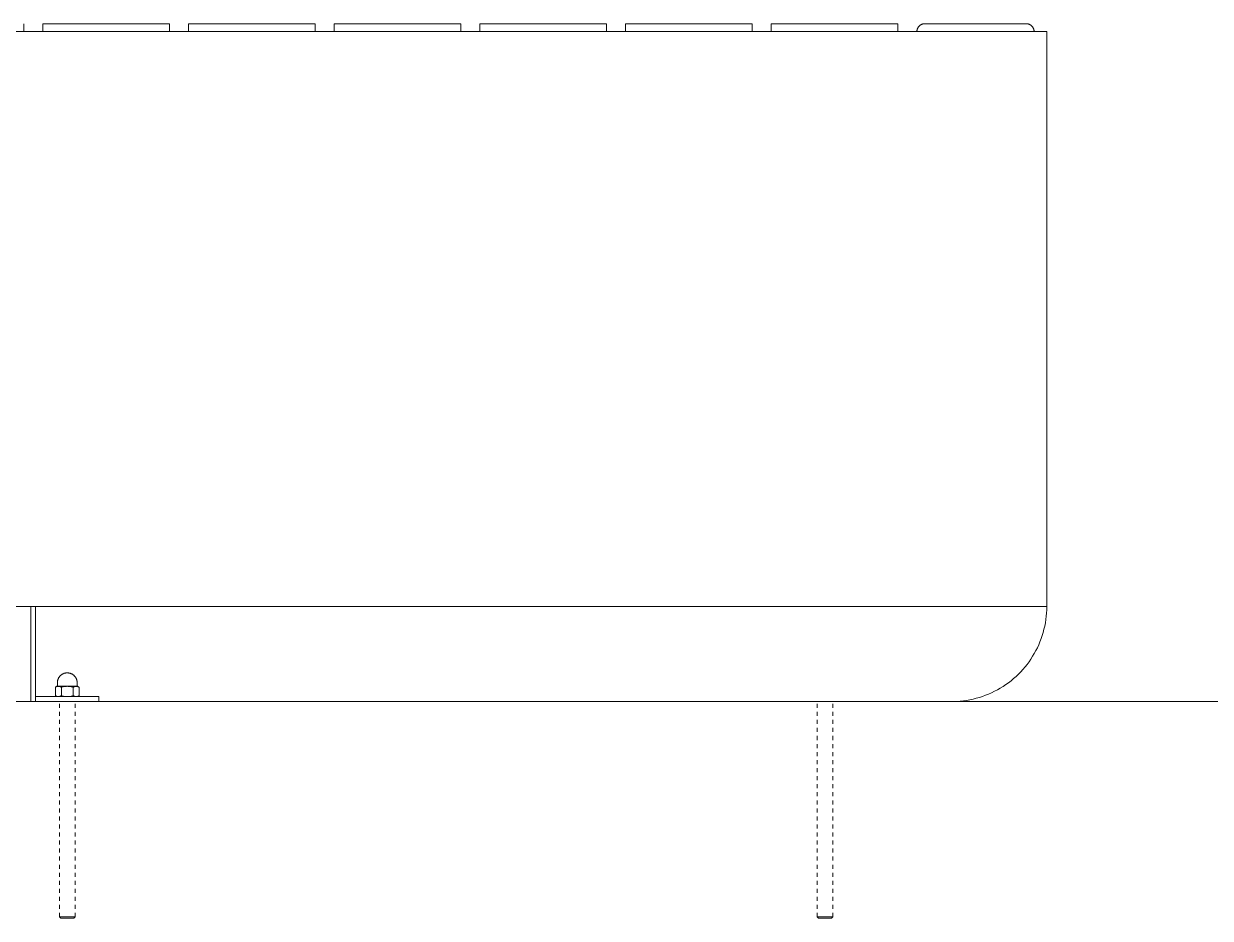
# Model space of a CAD drawing. Header units: inches. Extents: x 6 to 196, y 6 to 118.
# Drawn here: x 101.22 to 130.72, y 88.48 to 110.73 of the extents above; entities that cross this region are included whole.
import ezdxf

# ---------------------------------------------------------------- set-up
doc = ezdxf.new("R2010")
doc.units = ezdxf.units.IN
doc.linetypes.add('HIDDEN', pattern=[1.905, 1.27, -0.635])
doc.layers.add('ZANO_R', color=7, linetype='Continuous', lineweight=0)
doc.layers.add('ZANO_R_przerywana', color=250, linetype='HIDDEN', lineweight=0)

msp = doc.modelspace()

# ---------------------------------------------------------------- linework, layer by layer
at = {"layer": 'ZANO_R'}
for p, q in [((101.22244, 110.52975), (101.22244, 110.72646)), ((101.69488, 110.72646), (101.69488, 110.53257)), ((101.69488, 110.72646), (104.84451, 110.72646)), ((101.69488, 110.72646), (101.69488, 110.52975)), ((104.84451, 110.52975), (104.84451, 110.72646)), ((105.31695, 110.72646), (108.46658, 110.72646)), ((105.31695, 110.72646), (105.31695, 110.52975)), ((108.46658, 110.52975), (108.46658, 110.72646)), ((108.93902, 110.72646), (112.08865, 110.72646)), ((108.93902, 110.72646), (108.93902, 110.52975)), ((112.08865, 110.52975), (112.08865, 110.72646)), ((112.56109, 110.72646), (112.56109, 110.52975)), ((112.56109, 110.72646), (115.71072, 110.72646)), ((115.71072, 110.52975), (115.71072, 110.72646)), ((116.18316, 110.72646), (116.18316, 110.52975)), ((116.18316, 110.72646), (119.33278, 110.72646)), ((119.33278, 110.52975), (119.33278, 110.72646)), ((119.80523, 110.72646), (122.95485, 110.72646)), ((119.80523, 110.72646), (119.80523, 110.52975)), ((122.95485, 110.52975), (122.95485, 110.72646)), ((123.45039, 110.62211), (123.44726, 110.61599)), ((123.45372, 110.62811), (123.45039, 110.62211)), ((123.45726, 110.634), (123.45372, 110.62811)), ((123.461, 110.63975), (123.45726, 110.634)), ((123.46494, 110.64538), (123.461, 110.63975)), ((123.46908, 110.65086), (123.46494, 110.64538)), ((123.4734, 110.6562), (123.46908, 110.65086)), ((123.47791, 110.66138), (123.4734, 110.6562)), ((123.4826, 110.6664), (123.47791, 110.66138)), ((123.48745, 110.67125), (123.4826, 110.6664)), ((123.49248, 110.67594), (123.48745, 110.67125)), ((123.49766, 110.68044), (123.49248, 110.67594)), ((123.503, 110.68476), (123.49766, 110.68044)), ((123.50849, 110.68889), (123.503, 110.68476)), ((123.51412, 110.69283), (123.50849, 110.68889)), ((123.51988, 110.69657), (123.51412, 110.69283)), ((123.52576, 110.70011), (123.51988, 110.69657)), ((123.53177, 110.70343), (123.52576, 110.70011)), ((123.53789, 110.70655), (123.53177, 110.70343)), ((123.54412, 110.70945), (123.53789, 110.70655)), ((123.55044, 110.71213), (123.54412, 110.70945)), ((123.55685, 110.71459), (123.55044, 110.71213)), ((123.56335, 110.71683), (123.55685, 110.71459)), ((123.56991, 110.71884), (123.56335, 110.71683)), ((123.57655, 110.72061), (123.56991, 110.71884)), ((123.58324, 110.72216), (123.57655, 110.72061)), ((123.58998, 110.72347), (123.58324, 110.72216)), ((123.59676, 110.72454), (123.58998, 110.72347)), ((123.60358, 110.72538), (123.59676, 110.72454)), ((123.61042, 110.72598), (123.60358, 110.72538)), ((123.61728, 110.72634), (123.61042, 110.72598)), ((123.62415, 110.72646), (123.61728, 110.72634)), ((123.64458, 110.72646), (123.62415, 110.72646)), ((123.64458, 110.72646), (123.66237, 110.72646)), ((123.66493, 110.72646), (123.66237, 110.72646)), ((123.66493, 110.72646), (123.68138, 110.72646)), ((123.68519, 110.72646), (123.68138, 110.72646)), ((123.68519, 110.72646), (123.70033, 110.72646)), ((123.70537, 110.72646), (123.70033, 110.72646)), ((123.70537, 110.72646), (123.71921, 110.72646)), ((123.72546, 110.72646), (123.71921, 110.72646)), ((123.72546, 110.72646), (123.73803, 110.72646)), ((123.74546, 110.72646), (123.73803, 110.72646)), ((123.74546, 110.72646), (123.75678, 110.72646)), ((123.76539, 110.72646), (123.75678, 110.72646)), ((123.76539, 110.72646), (123.77546, 110.72646)), ((123.78522, 110.72646), (123.77546, 110.72646)), ((123.78522, 110.72646), (123.79408, 110.72646)), ((123.80497, 110.72646), (123.79408, 110.72646)), ((123.80497, 110.72646), (123.81263, 110.72646)), ((123.82464, 110.72646), (123.81263, 110.72646)), ((123.82464, 110.72646), (123.83112, 110.72646)), ((123.84422, 110.72646), (123.83112, 110.72646)), ((123.84422, 110.72646), (123.84953, 110.72646)), ((123.86371, 110.72646), (123.84953, 110.72646)), ((123.86371, 110.72646), (123.86789, 110.72646)), ((123.88312, 110.72646), (123.86789, 110.72646)), ((123.88312, 110.72646), (123.88617, 110.72646)), ((123.90244, 110.72646), (123.88617, 110.72646)), ((123.90244, 110.72646), (123.90439, 110.72646)), ((123.92168, 110.72646), (123.90439, 110.72646)), ((123.92168, 110.72646), (123.92254, 110.72646)), ((123.94083, 110.72646), (123.92254, 110.72646)), ((123.94083, 110.72646), (123.95864, 110.72646)), ((123.9599, 110.72646), (123.95864, 110.72646)), ((123.9599, 110.72646), (123.97659, 110.72646)), ((123.97888, 110.72646), (123.97659, 110.72646)), ((123.97888, 110.72646), (123.99447, 110.72646)), ((123.99777, 110.72646), (123.99447, 110.72646)), ((123.99777, 110.72646), (124.01228, 110.72646)), ((124.01658, 110.72646), (124.01228, 110.72646)), ((124.01658, 110.72646), (124.03003, 110.72646)), ((124.03531, 110.72646), (124.03003, 110.72646)), ((124.03531, 110.72646), (124.04771, 110.72646)), ((124.05395, 110.72646), (124.04771, 110.72646)), ((124.05395, 110.72646), (124.06532, 110.72646)), ((124.0725, 110.72646), (124.06532, 110.72646)), ((124.0725, 110.72646), (124.08286, 110.72646)), ((124.09097, 110.72646), (124.08286, 110.72646)), ((124.09097, 110.72646), (124.10033, 110.72646)), ((124.10935, 110.72646), (124.10033, 110.72646)), ((124.10935, 110.72646), (124.11774, 110.72646)), ((124.12765, 110.72646), (124.11774, 110.72646)), ((124.12765, 110.72646), (124.13507, 110.72646)), ((124.14586, 110.72646), (124.13507, 110.72646)), ((124.14586, 110.72646), (124.15234, 110.72646)), ((124.16398, 110.72646), (124.15234, 110.72646)), ((124.16398, 110.72646), (124.16954, 110.72646)), ((124.18202, 110.72646), (124.16954, 110.72646)), ((124.18202, 110.72646), (124.18667, 110.72646)), ((124.19998, 110.72646), (124.18667, 110.72646)), ((124.19998, 110.72646), (124.20373, 110.72646)), ((124.21784, 110.72646), (124.20373, 110.72646)), ((124.21784, 110.72646), (124.22072, 110.72646)), ((124.23563, 110.72646), (124.22072, 110.72646)), ((124.23563, 110.72646), (124.23765, 110.72646)), ((124.25332, 110.72646), (124.23765, 110.72646)), ((124.25332, 110.72646), (124.2545, 110.72646)), ((124.27093, 110.72646), (124.2545, 110.72646)), ((124.27093, 110.72646), (124.27129, 110.72646)), ((124.28846, 110.72646), (124.27129, 110.72646)), ((124.28846, 110.72646), (124.30465, 110.72646)), ((124.3059, 110.72646), (124.30465, 110.72646)), ((124.3059, 110.72646), (124.32122, 110.72646)), ((124.32325, 110.72646), (124.32122, 110.72646)), ((124.32325, 110.72646), (124.33773, 110.72646)), ((124.34052, 110.72646), (124.33773, 110.72646)), ((124.34052, 110.72646), (124.35416, 110.72646)), ((124.3577, 110.72646), (124.35416, 110.72646)), ((124.3577, 110.72646), (124.37053, 110.72646)), ((124.3748, 110.72646), (124.37053, 110.72646)), ((124.3748, 110.72646), (124.38682, 110.72646)), ((124.39181, 110.72646), (124.38682, 110.72646)), ((124.39181, 110.72646), (124.40305, 110.72646)), ((124.40874, 110.72646), (124.40305, 110.72646)), ((124.40874, 110.72646), (124.4192, 110.72646)), ((124.42558, 110.72646), (124.4192, 110.72646)), ((124.42558, 110.72646), (124.43529, 110.72646)), ((124.44233, 110.72646), (124.43529, 110.72646)), ((124.44233, 110.72646), (124.4513, 110.72646)), ((124.459, 110.72646), (124.4513, 110.72646)), ((124.459, 110.72646), (124.46725, 110.72646)), ((124.47559, 110.72646), (124.46725, 110.72646)), ((124.47559, 110.72646), (124.48312, 110.72646)), ((124.49208, 110.72646), (124.48312, 110.72646)), ((124.49208, 110.72646), (124.49892, 110.72646)), ((124.50849, 110.72646), (124.49892, 110.72646)), ((124.50849, 110.72646), (124.51465, 110.72646)), ((124.52482, 110.72646), (124.51465, 110.72646)), ((124.52482, 110.72646), (124.53031, 110.72646)), ((124.54106, 110.72646), (124.53031, 110.72646)), ((124.54106, 110.72646), (124.5459, 110.72646)), ((124.55722, 110.72646), (124.5459, 110.72646)), ((124.55722, 110.72646), (124.56142, 110.72646)), ((124.57329, 110.72646), (124.56142, 110.72646)), ((124.57329, 110.72646), (124.57686, 110.72646)), ((124.58927, 110.72646), (124.57686, 110.72646)), ((124.58927, 110.72646), (124.59224, 110.72646)), ((124.60517, 110.72646), (124.59224, 110.72646)), ((124.60517, 110.72646), (124.60754, 110.72646)), ((124.62098, 110.72646), (124.60754, 110.72646)), ((124.62098, 110.72646), (124.62277, 110.72646)), ((124.63671, 110.72646), (124.62277, 110.72646)), ((124.63671, 110.72646), (124.63793, 110.72646)), ((124.65235, 110.72646), (124.63793, 110.72646)), ((124.65235, 110.72646), (124.65301, 110.72646)), ((124.68338, 110.72646), (124.65301, 110.72646)), ((124.68338, 110.72646), (124.69784, 110.72646)), ((124.69877, 110.72646), (124.69784, 110.72646)), ((124.69877, 110.72646), (124.71264, 110.72646)), ((124.71407, 110.72646), (124.71264, 110.72646)), ((124.71407, 110.72646), (124.72737, 110.72646)), ((124.72929, 110.72646), (124.72737, 110.72646)), ((124.72929, 110.72646), (124.74202, 110.72646)), ((124.74442, 110.72646), (124.74202, 110.72646)), ((124.74442, 110.72646), (124.7566, 110.72646)), ((124.75946, 110.72646), (124.7566, 110.72646)), ((124.75946, 110.72646), (124.77111, 110.72646)), ((124.77442, 110.72646), (124.77111, 110.72646)), ((124.77442, 110.72646), (124.78555, 110.72646)), ((124.7893, 110.72646), (124.78555, 110.72646)), ((124.7893, 110.72646), (124.79991, 110.72646)), ((124.80409, 110.72646), (124.79991, 110.72646)), ((124.80409, 110.72646), (124.8142, 110.72646)), ((124.81879, 110.72646), (124.8142, 110.72646)), ((124.81879, 110.72646), (124.82842, 110.72646)), ((124.83341, 110.72646), (124.82842, 110.72646)), ((124.83341, 110.72646), (124.84256, 110.72646)), ((124.84794, 110.72646), (124.84256, 110.72646)), ((124.84794, 110.72646), (124.85663, 110.72646)), ((124.86239, 110.72646), (124.85663, 110.72646)), ((124.86239, 110.72646), (124.87063, 110.72646)), ((124.87676, 110.72646), (124.87063, 110.72646)), ((124.87676, 110.72646), (124.88456, 110.72646)), ((124.89104, 110.72646), (124.88456, 110.72646)), ((124.89104, 110.72646), (124.89841, 110.72646)), ((124.90523, 110.72646), (124.89841, 110.72646)), ((124.90523, 110.72646), (124.91218, 110.72646)), ((124.91934, 110.72646), (124.91218, 110.72646)), ((124.91934, 110.72646), (124.92589, 110.72646)), ((124.93336, 110.72646), (124.92589, 110.72646)), ((124.93336, 110.72646), (124.93952, 110.72646)), ((124.9473, 110.72646), (124.93952, 110.72646)), ((124.9473, 110.72646), (124.95308, 110.72646)), ((124.96116, 110.72646), (124.95308, 110.72646)), ((124.96116, 110.72646), (124.96656, 110.72646)), ((124.97493, 110.72646), (124.96656, 110.72646)), ((124.97493, 110.72646), (124.97997, 110.72646)), ((124.98861, 110.72646), (124.97997, 110.72646)), ((124.98861, 110.72646), (124.9933, 110.72646)), ((125.00221, 110.72646), (124.9933, 110.72646)), ((125.00221, 110.72646), (125.00656, 110.72646)), ((125.01573, 110.72646), (125.00656, 110.72646)), ((125.01573, 110.72646), (125.01975, 110.72646)), ((125.02916, 110.72646), (125.01975, 110.72646)), ((125.02916, 110.72646), (125.03286, 110.72646)), ((125.0425, 110.72646), (125.03286, 110.72646)), ((125.0425, 110.72646), (125.0459, 110.72646)), ((125.05577, 110.72646), (125.0459, 110.72646)), ((125.05577, 110.72646), (125.05886, 110.72646)), ((125.06894, 110.72646), (125.05886, 110.72646)), ((125.06894, 110.72646), (125.07175, 110.72646)), ((125.08204, 110.72646), (125.07175, 110.72646)), ((125.08204, 110.72646), (125.08457, 110.72646)), ((125.09504, 110.72646), (125.08457, 110.72646)), ((125.09504, 110.72646), (125.09731, 110.72646)), ((125.10797, 110.72646), (125.09731, 110.72646)), ((125.10797, 110.72646), (125.10997, 110.72646)), ((125.12081, 110.72646), (125.10997, 110.72646)), ((125.12081, 110.72646), (125.12256, 110.72646)), ((125.13356, 110.72646), (125.12256, 110.72646)), ((125.13356, 110.72646), (125.13508, 110.72646)), ((125.14623, 110.72646), (125.13508, 110.72646)), ((125.14623, 110.72646), (125.14752, 110.72646)), ((125.15882, 110.72646), (125.14752, 110.72646)), ((125.15882, 110.72646), (125.15988, 110.72646)), ((125.17132, 110.72646), (125.15988, 110.72646)), ((125.17132, 110.72646), (125.17217, 110.72646)), ((125.18374, 110.72646), (125.17217, 110.72646)), ((125.18374, 110.72646), (125.18439, 110.72646)), ((125.19608, 110.72646), (125.18439, 110.72646)), ((125.19608, 110.72646), (125.19653, 110.72646)), ((125.20833, 110.72646), (125.19653, 110.72646)), ((125.20833, 110.72646), (125.20859, 110.72646)), ((125.23258, 110.72646), (125.20859, 110.72646)), ((125.23258, 110.72646), (125.24434, 110.72646)), ((125.24458, 110.72646), (125.24434, 110.72646)), ((125.24458, 110.72646), (125.2561, 110.72646)), ((125.2565, 110.72646), (125.2561, 110.72646)), ((125.2565, 110.72646), (125.26779, 110.72646)), ((125.26833, 110.72646), (125.26779, 110.72646)), ((125.26833, 110.72646), (125.2794, 110.72646)), ((125.28008, 110.72646), (125.2794, 110.72646)), ((125.28008, 110.72646), (125.29094, 110.72646)), ((125.29174, 110.72646), (125.29094, 110.72646)), ((125.29174, 110.72646), (125.3024, 110.72646)), ((125.30332, 110.72646), (125.3024, 110.72646)), ((125.30332, 110.72646), (125.31378, 110.72646)), ((125.31482, 110.72646), (125.31378, 110.72646)), ((125.31482, 110.72646), (125.32509, 110.72646)), ((125.32624, 110.72646), (125.32509, 110.72646)), ((125.32624, 110.72646), (125.33632, 110.72646)), ((125.33757, 110.72646), (125.33632, 110.72646)), ((125.33757, 110.72646), (125.34748, 110.72646)), ((125.34882, 110.72646), (125.34748, 110.72646)), ((125.34882, 110.72646), (125.35856, 110.72646)), ((125.35998, 110.72646), (125.35856, 110.72646)), ((125.35998, 110.72646), (125.36957, 110.72646)), ((125.37106, 110.72646), (125.36957, 110.72646)), ((125.37106, 110.72646), (125.3805, 110.72646)), ((125.38206, 110.72646), (125.3805, 110.72646)), ((125.38206, 110.72646), (125.39135, 110.72646)), ((125.39298, 110.72646), (125.39135, 110.72646)), ((125.39298, 110.72646), (125.40212, 110.72646)), ((125.40381, 110.72646), (125.40212, 110.72646)), ((125.40381, 110.72646), (125.41282, 110.72646)), ((125.41456, 110.72646), (125.41282, 110.72646)), ((125.41456, 110.72646), (125.42345, 110.72646)), ((125.42523, 110.72646), (125.42345, 110.72646)), ((125.42523, 110.72646), (125.43399, 110.72646)), ((125.43581, 110.72646), (125.43399, 110.72646)), ((125.43581, 110.72646), (125.44446, 110.72646)), ((125.44631, 110.72646), (125.44446, 110.72646)), ((125.44631, 110.72646), (125.45486, 110.72646)), ((125.45673, 110.72646), (125.45486, 110.72646)), ((125.45673, 110.72646), (125.46517, 110.72646)), ((125.46707, 110.72646), (125.46517, 110.72646)), ((125.46707, 110.72646), (125.47541, 110.72646)), ((125.47732, 110.72646), (125.47541, 110.72646)), ((125.47732, 110.72646), (125.48558, 110.72646)), ((125.4875, 110.72646), (125.48558, 110.72646)), ((125.4875, 110.72646), (125.49566, 110.72646)), ((125.49759, 110.72646), (125.49566, 110.72646)), ((125.49759, 110.72646), (125.50567, 110.72646)), ((125.50759, 110.72646), (125.50567, 110.72646)), ((125.50759, 110.72646), (125.51561, 110.72646)), ((125.51752, 110.72646), (125.51561, 110.72646)), ((125.51752, 110.72646), (125.52546, 110.72646)), ((125.52736, 110.72646), (125.52546, 110.72646)), ((125.52736, 110.72646), (125.53524, 110.72646)), ((125.53712, 110.72646), (125.53524, 110.72646)), ((125.53712, 110.72646), (125.54494, 110.72646)), ((125.5468, 110.72646), (125.54494, 110.72646)), ((125.5468, 110.72646), (125.55457, 110.72646)), ((125.5564, 110.72646), (125.55457, 110.72646)), ((125.5564, 110.72646), (125.56412, 110.72646)), ((125.56592, 110.72646), (125.56412, 110.72646)), ((125.56592, 110.72646), (125.57359, 110.72646)), ((125.57535, 110.72646), (125.57359, 110.72646)), ((125.57535, 110.72646), (125.58298, 110.72646)), ((125.5847, 110.72646), (125.58298, 110.72646)), ((125.5847, 110.72646), (125.5923, 110.72646)), ((125.59397, 110.72646), (125.5923, 110.72646)), ((125.59397, 110.72646), (125.60154, 110.72646)), ((125.60316, 110.72646), (125.60154, 110.72646)), ((125.60316, 110.72646), (125.6107, 110.72646)), ((125.61227, 110.72646), (125.6107, 110.72646)), ((125.61227, 110.72646), (125.61978, 110.72646)), ((125.6213, 110.72646), (125.61978, 110.72646)), ((125.6213, 110.72646), (125.62879, 110.72646)), ((125.63024, 110.72646), (125.62879, 110.72646)), ((125.63024, 110.72646), (125.63772, 110.72646)), ((125.63911, 110.72646), (125.63772, 110.72646)), ((125.63911, 110.72646), (125.64657, 110.72646)), ((125.64789, 110.72646), (125.64657, 110.72646)), ((125.64789, 110.72646), (125.65535, 110.72646)), ((125.65659, 110.72646), (125.65535, 110.72646)), ((125.65659, 110.72646), (125.66404, 110.72646)), ((125.66521, 110.72646), (125.66404, 110.72646)), ((125.66521, 110.72646), (125.67266, 110.72646)), ((125.67376, 110.72646), (125.67266, 110.72646)), ((125.67376, 110.72646), (125.6812, 110.72646)), ((125.68222, 110.72646), (125.6812, 110.72646)), ((125.68222, 110.72646), (125.68967, 110.72646)), ((125.6906, 110.72646), (125.68967, 110.72646)), ((125.6906, 110.72646), (125.69806, 110.72646)), ((125.69889, 110.72646), (125.69806, 110.72646)), ((125.69889, 110.72646), (125.70636, 110.72646)), ((125.70711, 110.72646), (125.70636, 110.72646)), ((125.70711, 110.72646), (125.71459, 110.72646)), ((125.71525, 110.72646), (125.71459, 110.72646)), ((125.71525, 110.72646), (125.72275, 110.72646)), ((125.72331, 110.72646), (125.72275, 110.72646)), ((125.72331, 110.72646), (125.73082, 110.72646)), ((125.73129, 110.72646), (125.73082, 110.72646)), ((125.73129, 110.72646), (125.73882, 110.72646)), ((125.73918, 110.72646), (125.73882, 110.72646)), ((125.73918, 110.72646), (125.74674, 110.72646)), ((125.747, 110.72646), (125.74674, 110.72646)), ((125.747, 110.72646), (125.75458, 110.72646)), ((125.75474, 110.72646), (125.75458, 110.72646)), ((125.75474, 110.72646), (125.75854, 110.72646)), ((125.76619, 110.72646), (125.75854, 110.72646)), ((125.76619, 110.72646), (125.77764, 110.72646)), ((125.78489, 110.72646), (125.77764, 110.72646)), ((125.78489, 110.72646), (125.78517, 110.72646)), ((125.79223, 110.72646), (125.78517, 110.72646)), ((125.79223, 110.72646), (125.79262, 110.72646)), ((125.7995, 110.72646), (125.79262, 110.72646)), ((125.7995, 110.72646), (125.79999, 110.72646)), ((125.80668, 110.72646), (125.79999, 110.72646)), ((125.80668, 110.72646), (125.80729, 110.72646)), ((125.81378, 110.72646), (125.80729, 110.72646)), ((125.81378, 110.72646), (125.81451, 110.72646)), ((125.8208, 110.72646), (125.81451, 110.72646)), ((125.8208, 110.72646), (125.82165, 110.72646)), ((125.82775, 110.72646), (125.82165, 110.72646)), ((125.82775, 110.72646), (125.82871, 110.72646)), ((125.83461, 110.72646), (125.82871, 110.72646)), ((125.83461, 110.72646), (125.83569, 110.72646)), ((125.8414, 110.72646), (125.83569, 110.72646)), ((125.8414, 110.72646), (125.8426, 110.72646)), ((125.84811, 110.72646), (125.8426, 110.72646)), ((125.84811, 110.72646), (125.84942, 110.72646)), ((125.85474, 110.72646), (125.84942, 110.72646)), ((125.85474, 110.72646), (125.85617, 110.72646)), ((125.86129, 110.72646), (125.85617, 110.72646)), ((125.86129, 110.72646), (125.86284, 110.72646)), ((125.86776, 110.72646), (125.86284, 110.72646)), ((125.86776, 110.72646), (125.86943, 110.72646)), ((125.87415, 110.72646), (125.86943, 110.72646)), ((125.87415, 110.72646), (125.87595, 110.72646)), ((125.88047, 110.72646), (125.87595, 110.72646)), ((125.88047, 110.72646), (125.88238, 110.72646)), ((125.88671, 110.72646), (125.88238, 110.72646)), ((125.88671, 110.72646), (125.88874, 110.72646)), ((125.89287, 110.72646), (125.88874, 110.72646)), ((125.89287, 110.72646), (125.89502, 110.72646)), ((125.89895, 110.72646), (125.89502, 110.72646)), ((125.89895, 110.72646), (125.90122, 110.72646)), ((125.90496, 110.72646), (125.90122, 110.72646)), ((125.90496, 110.72646), (125.90734, 110.72646)), ((125.91088, 110.72646), (125.90734, 110.72646)), ((125.91088, 110.72646), (125.91339, 110.72646)), ((125.91673, 110.72646), (125.91339, 110.72646)), ((125.91673, 110.72646), (125.91935, 110.72646)), ((125.9225, 110.72646), (125.91935, 110.72646)), ((125.9225, 110.72646), (125.92524, 110.72646)), ((125.9282, 110.72646), (125.92524, 110.72646)), ((125.9282, 110.72646), (125.93105, 110.72646)), ((125.93382, 110.72646), (125.93105, 110.72646)), ((125.93382, 110.72646), (125.93678, 110.72646)), ((125.93936, 110.72646), (125.93678, 110.72646)), ((125.93936, 110.72646), (125.94243, 110.72646)), ((125.94482, 110.72646), (125.94243, 110.72646)), ((125.94482, 110.72646), (125.94801, 110.72646)), ((125.95021, 110.72646), (125.94801, 110.72646)), ((125.95021, 110.72646), (125.9535, 110.72646)), ((125.95552, 110.72646), (125.9535, 110.72646)), ((125.95552, 110.72646), (125.95892, 110.72646)), ((125.96075, 110.72646), (125.95892, 110.72646)), ((125.96075, 110.72646), (125.96426, 110.72646)), ((125.96591, 110.72646), (125.96426, 110.72646)), ((125.96591, 110.72646), (125.96952, 110.72646)), ((125.97099, 110.72646), (125.96952, 110.72646)), ((125.97099, 110.72646), (125.9747, 110.72646)), ((125.97599, 110.72646), (125.9747, 110.72646)), ((125.97599, 110.72646), (125.9798, 110.72646)), ((125.98092, 110.72646), (125.9798, 110.72646)), ((125.98092, 110.72646), (125.98483, 110.72646)), ((125.98577, 110.72646), (125.98483, 110.72646)), ((125.98577, 110.72646), (125.98977, 110.72646)), ((125.99055, 110.72646), (125.98977, 110.72646)), ((125.99055, 110.72646), (125.99464, 110.72646)), ((125.99525, 110.72646), (125.99464, 110.72646)), ((125.99525, 110.72646), (125.99943, 110.72646)), ((125.99987, 110.72646), (125.99943, 110.72646)), ((125.99987, 110.72646), (126.00414, 110.72646)), ((126.00442, 110.72646), (126.00414, 110.72646)), ((126.00442, 110.72646), (126.00877, 110.72646)), ((126.0089, 110.72646), (126.00877, 110.72646)), ((126.0089, 110.72646), (126.0178, 110.72646)), ((126.02186, 110.72646), (126.0178, 110.72646)), ((126.02186, 110.72646), (126.0222, 110.72646)), ((126.02604, 110.72646), (126.0222, 110.72646)), ((126.02604, 110.72646), (126.02652, 110.72646)), ((126.03013, 110.72646), (126.02652, 110.72646)), ((126.03013, 110.72646), (126.03076, 110.72646)), ((126.03416, 110.72646), (126.03076, 110.72646)), ((126.03416, 110.72646), (126.03493, 110.72646)), ((126.0381, 110.72646), (126.03493, 110.72646)), ((126.0381, 110.72646), (126.03901, 110.72646)), ((126.04198, 110.72646), (126.03901, 110.72646)), ((126.04198, 110.72646), (126.04301, 110.72646)), ((126.04578, 110.72646), (126.04301, 110.72646)), ((126.04578, 110.72646), (126.04694, 110.72646)), ((126.0495, 110.72646), (126.04694, 110.72646)), ((126.0495, 110.72646), (126.05079, 110.72646)), ((126.05315, 110.72646), (126.05079, 110.72646)), ((126.05315, 110.72646), (126.05456, 110.72646)), ((126.05673, 110.72646), (126.05456, 110.72646)), ((126.05673, 110.72646), (126.05825, 110.72646)), ((126.06023, 110.72646), (126.05825, 110.72646)), ((126.06023, 110.72646), (126.06187, 110.72646)), ((126.06366, 110.72646), (126.06187, 110.72646)), ((126.06366, 110.72646), (126.0654, 110.72646)), ((126.06701, 110.72646), (126.0654, 110.72646)), ((126.06701, 110.72646), (126.06886, 110.72646)), ((126.07029, 110.72646), (126.06886, 110.72646)), ((126.07029, 110.72646), (126.07224, 110.72646)), ((126.0735, 110.72646), (126.07224, 110.72646)), ((126.0735, 110.72646), (126.07554, 110.72646)), ((126.07664, 110.72646), (126.07554, 110.72646)), ((126.07664, 110.72646), (126.07877, 110.72646)), ((126.0797, 110.72646), (126.07877, 110.72646)), ((126.0797, 110.72646), (126.08191, 110.72646)), ((126.08269, 110.72646), (126.08191, 110.72646)), ((126.08269, 110.72646), (126.08498, 110.72646)), ((126.0856, 110.72646), (126.08498, 110.72646)), ((126.0856, 110.72646), (126.08797, 110.72646)), ((126.08844, 110.72646), (126.08797, 110.72646)), ((126.08844, 110.72646), (126.09088, 110.72646)), ((126.09121, 110.72646), (126.09088, 110.72646)), ((126.09121, 110.72646), (126.09371, 110.72646)), ((126.09391, 110.72646), (126.09371, 110.72646)), ((126.09391, 110.72646), (126.09646, 110.72646)), ((126.09653, 110.72646), (126.09646, 110.72646)), ((126.09653, 110.72646), (126.10173, 110.72646)), ((126.10397, 110.72646), (126.10173, 110.72646)), ((126.10397, 110.72646), (126.10425, 110.72646)), ((126.10631, 110.72646), (126.10425, 110.72646)), ((126.10631, 110.72646), (126.1067, 110.72646)), ((126.10857, 110.72646), (126.1067, 110.72646)), ((126.10857, 110.72646), (126.10906, 110.72646)), ((126.11076, 110.72646), (126.10906, 110.72646)), ((126.11076, 110.72646), (126.11135, 110.72646)), ((126.11288, 110.72646), (126.11135, 110.72646)), ((126.11288, 110.72646), (126.11355, 110.72646)), ((126.11493, 110.72646), (126.11355, 110.72646)), ((126.11493, 110.72646), (126.11568, 110.72646)), ((126.11691, 110.72646), (126.11568, 110.72646)), ((126.11691, 110.72646), (126.11774, 110.72646)), ((126.11882, 110.72646), (126.11774, 110.72646)), ((126.11882, 110.72646), (126.11971, 110.72646)), ((126.12065, 110.72646), (126.11971, 110.72646)), ((126.12065, 110.72646), (126.12161, 110.72646)), ((126.12241, 110.72646), (126.12161, 110.72646)), ((126.12241, 110.72646), (126.12342, 110.72646)), ((126.12411, 110.72646), (126.12342, 110.72646)), ((126.12411, 110.72646), (126.12516, 110.72646)), ((126.12573, 110.72646), (126.12516, 110.72646)), ((126.12573, 110.72646), (126.12683, 110.72646)), ((126.12728, 110.72646), (126.12683, 110.72646)), ((126.12728, 110.72646), (126.12841, 110.72646)), ((126.12876, 110.72646), (126.12841, 110.72646)), ((126.12876, 110.72646), (126.12992, 110.72646)), ((126.13018, 110.72646), (126.12992, 110.72646)), ((126.13018, 110.72646), (126.13135, 110.72646)), ((126.13152, 110.72646), (126.13135, 110.72646)), ((126.13152, 110.72646), (126.1327, 110.72646)), ((126.13279, 110.72646), (126.1327, 110.72646)), ((126.13279, 110.72646), (126.13338, 110.72646)), ((126.13457, 110.72646), (126.13338, 110.72646)), ((126.13457, 110.72646), (126.13629, 110.72646)), ((126.13718, 110.72646), (126.13629, 110.72646)), ((126.13718, 110.72646), (126.13733, 110.72646)), ((126.1381, 110.72646), (126.13733, 110.72646)), ((126.1381, 110.72646), (126.1383, 110.72646)), ((126.13895, 110.72646), (126.1383, 110.72646)), ((126.13895, 110.72646), (126.13919, 110.72646)), ((126.13974, 110.72646), (126.13919, 110.72646)), ((126.13974, 110.72646), (126.14, 110.72646)), ((126.14045, 110.72646), (126.14, 110.72646)), ((126.14045, 110.72646), (126.14073, 110.72646)), ((126.1411, 110.72646), (126.14073, 110.72646)), ((126.1411, 110.72646), (126.14138, 110.72646)), ((126.14168, 110.72646), (126.14138, 110.72646)), ((126.14168, 110.72646), (126.14196, 110.72646)), ((126.14219, 110.72646), (126.14196, 110.72646)), ((126.14219, 110.72646), (126.14246, 110.72646)), ((126.14263, 110.72646), (126.14246, 110.72646)), ((126.14263, 110.72646), (126.14289, 110.72646)), ((126.143, 110.72646), (126.14289, 110.72646)), ((126.143, 110.72646), (126.14323, 110.72646)), ((126.14331, 110.72646), (126.14323, 110.72646)), ((126.14331, 110.72646), (126.14341, 110.72646)), ((126.14377, 110.72646), (126.14341, 110.72646)), ((126.14377, 110.72646), (126.14385, 110.72646)), ((126.15072, 110.72634), (126.14385, 110.72646)), ((126.15757, 110.72598), (126.15072, 110.72634)), ((126.16442, 110.72538), (126.15757, 110.72598)), ((126.17123, 110.72454), (126.16442, 110.72538)), ((126.17802, 110.72347), (126.17123, 110.72454)), ((126.18476, 110.72216), (126.17802, 110.72347)), ((126.19145, 110.72061), (126.18476, 110.72216)), ((126.19808, 110.71884), (126.19145, 110.72061)), ((126.20465, 110.71683), (126.19808, 110.71884)), ((126.21115, 110.71459), (126.20465, 110.71683)), ((126.21756, 110.71213), (126.21115, 110.71459)), ((126.22388, 110.70945), (126.21756, 110.71213)), ((126.23011, 110.70655), (126.22388, 110.70945)), ((126.23623, 110.70343), (126.23011, 110.70655)), ((126.24223, 110.70011), (126.23623, 110.70343)), ((126.24812, 110.69657), (126.24223, 110.70011)), ((126.25388, 110.69283), (126.24812, 110.69657)), ((126.25951, 110.68889), (126.25388, 110.69283)), ((126.265, 110.68476), (126.25951, 110.68889)), ((126.27033, 110.68044), (126.265, 110.68476)), ((126.27552, 110.67594), (126.27033, 110.68044)), ((126.28054, 110.67125), (126.27552, 110.67594)), ((126.2854, 110.6664), (126.28054, 110.67125)), ((126.29009, 110.66138), (126.2854, 110.6664)), ((126.2946, 110.6562), (126.29009, 110.66138)), ((126.29892, 110.65086), (126.2946, 110.6562)), ((126.30306, 110.64538), (126.29892, 110.65086)), ((126.307, 110.63975), (126.30306, 110.64538)), ((126.31074, 110.634), (126.307, 110.63975)), ((126.31428, 110.62811), (126.31074, 110.634)), ((126.31761, 110.62211), (126.31428, 110.62811)), ((126.32073, 110.61599), (126.31761, 110.62211)), ((101.45866, 110.52975), (76.26166, 110.52975)), ((126.65566, 110.52975), (101.45866, 110.52975)), ((119.80529, 110.53442), (119.80525, 110.53217)), ((123.42742, 110.53661), (123.4273, 110.52975)), ((123.42779, 110.54347), (123.42742, 110.53661)), ((123.42839, 110.55031), (123.42779, 110.54347)), ((123.42923, 110.55713), (123.42839, 110.55031)), ((123.43031, 110.56391), (123.42923, 110.55713)), ((123.43162, 110.57065), (123.43031, 110.56391)), ((123.43317, 110.57734), (123.43162, 110.57065)), ((123.43496, 110.58398), (123.43317, 110.57734)), ((123.43697, 110.59054), (123.43496, 110.58398)), ((123.43921, 110.59703), (123.43697, 110.59054)), ((123.44167, 110.60344), (123.43921, 110.59703)), ((123.44436, 110.60977), (123.44167, 110.60344)), ((123.44726, 110.61599), (123.44436, 110.60977)), ((126.32364, 110.60977), (126.32073, 110.61599)), ((126.32633, 110.60344), (126.32364, 110.60977)), ((126.32879, 110.59703), (126.32633, 110.60344)), ((126.33103, 110.59054), (126.32879, 110.59703)), ((126.33304, 110.58398), (126.33103, 110.59054)), ((126.33482, 110.57734), (126.33304, 110.58398)), ((126.33637, 110.57065), (126.33482, 110.57734)), ((126.33769, 110.56391), (126.33637, 110.57065)), ((126.33877, 110.55713), (126.33769, 110.56391)), ((126.33961, 110.55031), (126.33877, 110.55713)), ((126.34021, 110.54347), (126.33961, 110.55031)), ((126.34058, 110.53661), (126.34021, 110.54347)), ((126.3407, 110.52975), (126.34058, 110.53661)), ((126.65566, 96.23832), (126.65566, 110.52975)), ((76.26186, 96.23832), (101.39961, 96.23832)), ((101.39961, 96.23832), (101.39961, 93.8761)), ((101.51772, 96.23832), (101.39961, 96.23832)), ((101.51772, 93.8761), (101.51772, 96.23832)), ((101.51772, 96.23832), (126.65547, 96.23832)), ((126.65567, 96.23491), (126.65426, 96.15346)), ((126.65567, 96.23491), (126.65566, 96.23832)), ((126.63323, 95.91009), (126.62064, 95.82961)), ((126.64303, 95.99096), (126.63323, 95.91009)), ((126.65005, 96.07211), (126.64303, 95.99096)), ((126.65426, 96.15346), (126.65005, 96.07211)), ((126.56634, 95.59145), (126.5428, 95.51346)), ((126.58717, 95.6702), (126.56634, 95.59145)), ((126.60528, 95.74962), (126.58717, 95.6702)), ((126.62064, 95.82961), (126.60528, 95.74962)), ((126.45627, 95.28503), (126.42223, 95.21102)), ((126.48773, 95.36016), (126.45627, 95.28503)), ((126.51659, 95.43634), (126.48773, 95.36016)), ((126.5428, 95.51346), (126.51659, 95.43634)), ((126.30511, 94.99665), (126.26122, 94.92803)), ((126.34661, 95.06675), (126.30511, 94.99665)), ((126.38566, 95.13823), (126.34661, 95.06675)), ((126.42223, 95.21102), (126.38566, 95.13823)), ((126.11573, 94.7318), (126.06283, 94.66986)), ((126.16648, 94.79552), (126.11573, 94.7318)), ((126.21499, 94.86096), (126.16648, 94.79552)), ((126.26122, 94.92803), (126.21499, 94.86096)), ((102.06421, 94.38877), (102.06606, 94.39696)), ((102.06606, 94.39696), (102.06818, 94.40509)), ((102.06818, 94.40509), (102.07059, 94.41314)), ((102.07059, 94.41314), (102.07327, 94.42111)), ((102.07327, 94.42111), (102.07622, 94.42897)), ((102.07622, 94.42897), (102.07943, 94.43674)), ((102.07943, 94.43674), (102.08291, 94.44438)), ((102.08291, 94.44438), (102.08665, 94.45191)), ((102.08665, 94.45191), (102.09064, 94.4593)), ((102.09064, 94.4593), (102.09488, 94.46656)), ((102.09488, 94.46656), (102.09937, 94.47366)), ((102.09937, 94.47366), (102.1041, 94.4806)), ((102.1041, 94.4806), (102.10906, 94.48739)), ((102.10906, 94.48739), (102.11425, 94.49399)), ((102.11425, 94.49399), (102.11966, 94.50042)), ((102.11966, 94.50042), (102.12529, 94.50666)), ((102.12529, 94.50666), (102.13113, 94.5127)), ((102.13113, 94.5127), (102.13717, 94.51854)), ((102.13717, 94.51854), (102.14341, 94.52417)), ((102.14341, 94.52417), (102.14984, 94.52958)), ((102.14984, 94.52958), (102.15644, 94.53477)), ((102.15644, 94.53477), (102.16322, 94.53973)), ((102.16322, 94.53973), (102.17017, 94.54446)), ((102.17017, 94.54446), (102.17727, 94.54895)), ((102.17727, 94.54895), (102.18453, 94.55319)), ((102.18453, 94.55319), (102.19192, 94.55718)), ((102.19192, 94.55718), (102.19944, 94.56092)), ((102.19944, 94.56092), (102.20709, 94.5644)), ((102.20709, 94.5644), (102.21485, 94.56761)), ((102.21485, 94.56761), (102.22272, 94.57056)), ((102.22272, 94.57056), (102.23069, 94.57324)), ((102.23069, 94.57324), (102.23874, 94.57564)), ((102.23874, 94.57564), (102.24687, 94.57777)), ((102.24687, 94.57777), (102.25506, 94.57962)), ((102.25506, 94.57962), (102.26332, 94.58119)), ((102.26332, 94.58119), (102.27162, 94.58248)), ((102.27162, 94.58248), (102.27996, 94.58348)), ((102.27996, 94.58348), (102.28833, 94.5842)), ((102.28833, 94.5842), (102.29672, 94.58463)), ((102.29672, 94.58463), (102.30512, 94.58477)), ((102.30512, 94.58477), (102.31353, 94.58463)), ((102.31353, 94.58463), (102.32192, 94.5842)), ((102.32192, 94.5842), (102.33029, 94.58348)), ((102.33029, 94.58348), (102.33863, 94.58248)), ((102.33863, 94.58248), (102.34693, 94.58119)), ((102.34693, 94.58119), (102.35519, 94.57962)), ((102.35519, 94.57962), (102.36338, 94.57777)), ((102.36338, 94.57777), (102.37151, 94.57564)), ((102.37151, 94.57564), (102.37956, 94.57324)), ((102.37956, 94.57324), (102.38753, 94.57056)), ((102.38753, 94.57056), (102.39539, 94.56761)), ((102.39539, 94.56761), (102.40316, 94.5644)), ((102.40316, 94.5644), (102.41081, 94.56092)), ((102.41081, 94.56092), (102.41833, 94.55718)), ((102.41833, 94.55718), (102.42572, 94.55319)), ((102.42572, 94.55319), (102.43298, 94.54895)), ((102.43298, 94.54895), (102.44008, 94.54446)), ((102.44008, 94.54446), (102.44703, 94.53973)), ((102.44703, 94.53973), (102.45381, 94.53477)), ((102.45381, 94.53477), (102.46041, 94.52958)), ((102.46041, 94.52958), (102.46684, 94.52417)), ((102.46684, 94.52417), (102.47308, 94.51854)), ((102.47308, 94.51854), (102.47912, 94.5127)), ((102.47912, 94.5127), (102.48496, 94.50666)), ((102.48496, 94.50666), (102.49059, 94.50042)), ((102.49059, 94.50042), (102.496, 94.49399)), ((102.496, 94.49399), (102.50119, 94.48739)), ((102.50119, 94.48739), (102.50615, 94.4806)), ((102.50615, 94.4806), (102.51088, 94.47366)), ((102.51088, 94.47366), (102.51537, 94.46656)), ((102.51537, 94.46656), (102.51961, 94.4593)), ((102.51961, 94.4593), (102.5236, 94.45191)), ((102.5236, 94.45191), (102.52734, 94.44438)), ((102.52734, 94.44438), (102.53082, 94.43674)), ((102.53082, 94.43674), (102.53403, 94.42897)), ((102.53403, 94.42897), (102.53698, 94.42111)), ((102.53698, 94.42111), (102.53966, 94.41314)), ((102.53966, 94.41314), (102.54206, 94.40509)), ((102.54206, 94.40509), (102.54419, 94.39696)), ((102.54419, 94.39696), (102.54604, 94.38877)), ((125.83082, 94.44143), (125.76807, 94.38949)), ((125.89174, 94.4955), (125.83082, 94.44143)), ((125.95076, 94.55164), (125.89174, 94.4955)), ((126.00781, 94.60979), (125.95076, 94.55164)), ((126.06283, 94.66986), (126.00781, 94.60979)), ((102.00963, 94.22726), (102.0138, 94.22981)), ((102.00963, 94.22726), (102.00963, 94.01707)), ((102.0138, 94.22981), (102.01806, 94.23222)), ((102.04922, 94.25012), (102.01413, 94.22986)), ((102.01806, 94.23222), (102.02239, 94.23449)), ((102.02239, 94.23449), (102.02679, 94.23662)), ((102.02679, 94.23662), (102.03127, 94.23859)), ((102.03127, 94.23859), (102.0358, 94.24042)), ((102.0358, 94.24042), (102.0404, 94.24209)), ((102.0404, 94.24209), (102.04504, 94.24362)), ((102.04504, 94.24362), (102.04974, 94.24498)), ((102.08153, 94.25012), (102.04925, 94.25012)), ((102.04974, 94.24498), (102.05447, 94.2462)), ((102.05447, 94.2462), (102.05925, 94.24725)), ((102.0549, 94.25015), (102.05506, 94.25018)), ((102.05506, 94.25018), (102.05522, 94.2502)), ((102.05522, 94.2502), (102.05538, 94.25024)), ((102.05538, 94.25024), (102.05554, 94.25028)), ((102.05554, 94.25028), (102.0557, 94.25032)), ((102.0557, 94.25032), (102.05585, 94.25037)), ((102.05585, 94.25037), (102.05601, 94.25043)), ((102.05601, 94.25043), (102.05616, 94.25049)), ((102.05616, 94.25049), (102.05631, 94.25055)), ((102.05631, 94.25055), (102.05645, 94.25062)), ((102.05645, 94.25062), (102.0566, 94.2507)), ((102.0566, 94.2507), (102.05674, 94.25078)), ((102.05674, 94.25078), (102.05688, 94.25086)), ((102.05688, 94.25086), (102.05702, 94.25095)), ((102.05702, 94.25095), (102.05715, 94.25105)), ((102.05715, 94.25105), (102.05728, 94.25115)), ((102.05728, 94.25115), (102.0574, 94.25125)), ((102.0574, 94.25125), (102.05753, 94.25136)), ((102.05753, 94.25136), (102.05764, 94.25147)), ((102.05764, 94.25147), (102.05776, 94.25159)), ((102.05776, 94.25159), (102.05787, 94.25171)), ((102.05787, 94.25171), (102.05798, 94.25183)), ((102.05798, 94.25183), (102.05808, 94.25196)), ((102.05808, 94.25196), (102.05818, 94.25209)), ((102.05818, 94.25209), (102.05827, 94.25223)), ((102.05827, 94.25223), (102.05836, 94.25236)), ((102.05836, 94.25236), (102.05844, 94.2525)), ((102.05844, 94.2525), (102.05852, 94.25265)), ((102.05852, 94.25265), (102.05859, 94.25279)), ((102.05859, 94.25279), (102.05866, 94.25294)), ((102.05866, 94.25294), (102.05872, 94.25309)), ((102.05872, 94.25309), (102.05878, 94.25325)), ((102.05878, 94.25325), (102.05883, 94.2534)), ((102.05883, 94.2534), (102.05888, 94.25356)), ((102.05888, 94.25356), (102.05892, 94.25371)), ((102.05892, 94.25371), (102.05896, 94.25387)), ((102.05896, 94.25387), (102.05899, 94.25403)), ((102.05899, 94.25403), (102.05902, 94.25419)), ((102.05902, 94.25419), (102.05903, 94.25436)), ((102.05903, 94.25436), (102.05905, 94.25452)), ((102.05905, 94.25452), (102.05906, 94.25468)), ((102.05906, 94.3387), (102.0592, 94.34711)), ((102.05906, 94.3387), (102.05906, 94.25485)), ((102.05906, 94.25468), (102.05906, 94.25485)), ((102.0592, 94.34711), (102.05963, 94.3555)), ((102.05925, 94.24725), (102.06406, 94.24815)), ((102.05963, 94.3555), (102.06035, 94.36387)), ((102.06035, 94.36387), (102.06135, 94.37221)), ((102.06135, 94.37221), (102.06264, 94.38051)), ((102.06264, 94.38051), (102.06421, 94.38877)), ((102.06406, 94.24815), (102.06889, 94.24888)), ((102.06889, 94.24888), (102.07375, 94.24946)), ((102.07375, 94.24946), (102.07862, 94.24987)), ((102.07862, 94.24987), (102.0835, 94.25012)), ((102.0835, 94.25012), (102.08839, 94.24987)), ((102.30112, 94.25012), (102.08553, 94.25012)), ((102.08839, 94.24987), (102.09326, 94.24946)), ((102.09326, 94.24946), (102.09811, 94.24888)), ((102.09811, 94.24888), (102.10295, 94.24814)), ((102.10295, 94.24814), (102.10776, 94.24725)), ((102.10776, 94.24725), (102.11253, 94.2462)), ((102.11253, 94.2462), (102.11727, 94.24498)), ((102.11727, 94.24498), (102.12196, 94.24362)), ((102.12196, 94.24362), (102.12661, 94.24209)), ((102.12661, 94.24209), (102.1312, 94.24042)), ((102.1312, 94.24042), (102.13574, 94.23859)), ((102.13574, 94.23859), (102.14021, 94.23662)), ((102.14021, 94.23662), (102.14462, 94.23449)), ((102.14462, 94.23449), (102.14895, 94.23222)), ((102.14895, 94.23222), (102.1532, 94.22981)), ((102.1532, 94.22981), (102.15738, 94.22726)), ((102.15738, 94.22726), (102.1734, 94.23187)), ((102.15738, 94.01707), (102.15738, 94.22726)), ((102.1734, 94.23187), (102.18955, 94.23597)), ((102.18955, 94.23597), (102.20583, 94.23955)), ((102.20583, 94.23955), (102.22221, 94.24262)), ((102.22221, 94.24262), (102.23868, 94.24516)), ((102.23868, 94.24516), (102.25523, 94.24719)), ((102.25523, 94.24719), (102.27183, 94.24869)), ((102.27183, 94.24869), (102.28846, 94.24967)), ((102.28846, 94.24967), (102.30512, 94.25012)), ((102.30512, 94.25012), (102.32179, 94.24967)), ((102.52472, 94.25012), (102.30913, 94.25012)), ((102.32179, 94.24967), (102.33842, 94.2487)), ((102.33842, 94.2487), (102.35502, 94.24719)), ((102.35502, 94.24719), (102.37157, 94.24517)), ((102.37157, 94.24517), (102.38804, 94.24262)), ((102.38804, 94.24262), (102.40442, 94.23955)), ((102.40442, 94.23955), (102.4207, 94.23597)), ((102.4207, 94.23597), (102.43685, 94.23187)), ((102.43685, 94.23187), (102.45287, 94.22726)), ((102.45287, 94.22726), (102.45705, 94.22981)), ((102.45287, 94.01707), (102.45287, 94.22726)), ((102.45705, 94.22981), (102.4613, 94.23222)), ((102.4613, 94.23222), (102.46563, 94.23449)), ((102.46563, 94.23449), (102.47004, 94.23662)), ((102.47004, 94.23662), (102.47451, 94.23859)), ((102.47451, 94.23859), (102.47905, 94.24042)), ((102.47905, 94.24042), (102.48364, 94.24209)), ((102.48364, 94.24209), (102.48829, 94.24362)), ((102.48829, 94.24362), (102.49298, 94.24498)), ((102.49298, 94.24498), (102.49772, 94.2462)), ((102.49772, 94.2462), (102.50249, 94.24725)), ((102.50249, 94.24725), (102.5073, 94.24815)), ((102.5073, 94.24815), (102.51213, 94.24888)), ((102.51213, 94.24888), (102.51699, 94.24946)), ((102.51699, 94.24946), (102.52186, 94.24987)), ((102.52186, 94.24987), (102.52675, 94.25012)), ((102.52675, 94.25012), (102.53163, 94.24987)), ((102.55308, 94.25012), (102.52872, 94.25012)), ((102.53163, 94.24987), (102.5365, 94.24946)), ((102.5365, 94.24946), (102.54136, 94.24888)), ((102.54136, 94.24888), (102.54619, 94.24814)), ((102.54604, 94.38877), (102.54761, 94.38051)), ((102.54619, 94.24814), (102.551, 94.24725)), ((102.54761, 94.38051), (102.5489, 94.37221)), ((102.5489, 94.37221), (102.5499, 94.36387)), ((102.5499, 94.36387), (102.55062, 94.3555)), ((102.55062, 94.3555), (102.55105, 94.34711)), ((102.551, 94.24725), (102.55577, 94.2462)), ((102.55105, 94.34711), (102.55119, 94.3387)), ((102.55119, 94.3387), (102.55119, 94.25485)), ((102.55119, 94.25468), (102.55119, 94.25485)), ((102.5512, 94.25452), (102.55119, 94.25468)), ((102.55121, 94.25436), (102.5512, 94.25452)), ((102.55123, 94.25419), (102.55121, 94.25436)), ((102.55126, 94.25403), (102.55123, 94.25419)), ((102.55129, 94.25387), (102.55126, 94.25403)), ((102.55133, 94.25371), (102.55129, 94.25387)), ((102.55137, 94.25356), (102.55133, 94.25371)), ((102.55142, 94.2534), (102.55137, 94.25356)), ((102.55147, 94.25325), (102.55142, 94.2534)), ((102.55153, 94.25309), (102.55147, 94.25325)), ((102.55159, 94.25294), (102.55153, 94.25309)), ((102.55166, 94.25279), (102.55159, 94.25294)), ((102.55173, 94.25265), (102.55166, 94.25279)), ((102.55181, 94.2525), (102.55173, 94.25265)), ((102.55189, 94.25236), (102.55181, 94.2525)), ((102.55198, 94.25223), (102.55189, 94.25236)), ((102.55207, 94.25209), (102.55198, 94.25223)), ((102.55217, 94.25196), (102.55207, 94.25209)), ((102.55227, 94.25183), (102.55217, 94.25196)), ((102.55238, 94.25171), (102.55227, 94.25183)), ((102.55249, 94.25159), (102.55238, 94.25171)), ((102.5526, 94.25147), (102.55249, 94.25159)), ((102.55272, 94.25136), (102.5526, 94.25147)), ((102.55285, 94.25125), (102.55272, 94.25136)), ((102.55297, 94.25115), (102.55285, 94.25125)), ((102.5531, 94.25105), (102.55297, 94.25115)), ((102.55928, 94.25012), (102.55308, 94.25012)), ((102.55323, 94.25095), (102.5531, 94.25105)), ((102.55337, 94.25086), (102.55323, 94.25095)), ((102.55351, 94.25078), (102.55337, 94.25086)), ((102.55365, 94.2507), (102.55351, 94.25078)), ((102.5538, 94.25062), (102.55365, 94.2507)), ((102.55394, 94.25055), (102.5538, 94.25062)), ((102.55409, 94.25049), (102.55394, 94.25055)), ((102.55424, 94.25043), (102.55409, 94.25049)), ((102.5544, 94.25037), (102.55424, 94.25043)), ((102.55455, 94.25032), (102.5544, 94.25037)), ((102.55471, 94.25028), (102.55455, 94.25032)), ((102.55487, 94.25024), (102.55471, 94.25028)), ((102.55503, 94.2502), (102.55487, 94.25024)), ((102.55519, 94.25018), (102.55503, 94.2502)), ((102.55535, 94.25015), (102.55519, 94.25018)), ((102.55577, 94.2462), (102.56051, 94.24498)), ((102.56071, 94.25012), (102.55928, 94.25012)), ((102.56051, 94.24498), (102.56521, 94.24362)), ((102.561, 94.25012), (102.56071, 94.25012)), ((102.561, 94.25012), (102.561, 94.25012)), ((102.56103, 94.25012), (102.59611, 94.22987)), ((102.56521, 94.24362), (102.56985, 94.24209)), ((102.56985, 94.24209), (102.57445, 94.24042)), ((102.57445, 94.24042), (102.57898, 94.23859)), ((102.57898, 94.23859), (102.58346, 94.23662)), ((102.58346, 94.23662), (102.58786, 94.23449)), ((102.58786, 94.23449), (102.59219, 94.23222)), ((102.59219, 94.23222), (102.59645, 94.22981)), ((102.59645, 94.22981), (102.60062, 94.22726)), ((102.60062, 94.01707), (102.60062, 94.22726)), ((125.35749, 94.12591), (125.28414, 94.09047)), ((125.42957, 94.16385), (125.35749, 94.12591)), ((125.5003, 94.20425), (125.42957, 94.16385)), ((125.5696, 94.24707), (125.5003, 94.20425)), ((125.63738, 94.29225), (125.5696, 94.24707)), ((125.70356, 94.33974), (125.63738, 94.29225)), ((125.76807, 94.38949), (125.70356, 94.33974)), ((82.56091, 93.87565), (102.10827, 93.87565)), ((101.39961, 93.8761), (101.51772, 93.8761)), ((101.51772, 93.99421), (102.30512, 93.99421)), ((102.30512, 93.8761), (101.51772, 93.8761)), ((102.01397, 94.01443), (102.00963, 94.01707)), ((102.01841, 94.01194), (102.01397, 94.01443)), ((102.04922, 93.99421), (102.01414, 94.01447)), ((102.02292, 94.0096), (102.01841, 94.01194)), ((102.02751, 94.00742), (102.02292, 94.0096)), ((102.03217, 94.00539), (102.02751, 94.00742)), ((102.0369, 94.00353), (102.03217, 94.00539)), ((102.04169, 94.00182), (102.0369, 94.00353)), ((102.04654, 94.00028), (102.04169, 94.00182)), ((102.05144, 93.99891), (102.04654, 94.00028)), ((102.05637, 93.99771), (102.05144, 93.99891)), ((102.06135, 93.99667), (102.05637, 93.99771)), ((102.06636, 93.9958), (102.06135, 93.99667)), ((102.0714, 93.99511), (102.06636, 93.9958)), ((102.07645, 93.99458), (102.0714, 93.99511)), ((102.08153, 93.99423), (102.07645, 93.99458)), ((102.0906, 93.99459), (102.08553, 93.99423)), ((102.09565, 93.99511), (102.0906, 93.99459)), ((102.10069, 93.99581), (102.09565, 93.99511)), ((102.10569, 93.99668), (102.10069, 93.99581)), ((102.11067, 93.99771), (102.10569, 93.99668)), ((102.1156, 93.99892), (102.11067, 93.99771)), ((102.12049, 94.00029), (102.1156, 93.99892)), ((102.12533, 94.00183), (102.12049, 94.00029)), ((102.13012, 94.00353), (102.12533, 94.00183)), ((102.13485, 94.0054), (102.13012, 94.00353)), ((102.13951, 94.00742), (102.13485, 94.0054)), ((102.14409, 94.00961), (102.13951, 94.00742)), ((102.14861, 94.01194), (102.14409, 94.00961)), ((102.15303, 94.01443), (102.14861, 94.01194)), ((102.15738, 94.01707), (102.15303, 94.01443)), ((102.17493, 94.01206), (102.15738, 94.01707)), ((102.19264, 94.00767), (102.17493, 94.01206)), ((102.21049, 94.00388), (102.19264, 94.00767)), ((102.22846, 94.0007), (102.21049, 94.00388)), ((102.24653, 93.99815), (102.22846, 94.0007)), ((102.26468, 93.99622), (102.24653, 93.99815)), ((102.28288, 93.99491), (102.26468, 93.99622)), ((102.30112, 93.99423), (102.28288, 93.99491)), ((103.09248, 93.99421), (102.30512, 93.99421)), ((103.09253, 93.8761), (102.30512, 93.8761)), ((102.32692, 93.99489), (102.30862, 93.99423)), ((102.34519, 93.99618), (102.32692, 93.99489)), ((102.3634, 93.99811), (102.34519, 93.99618)), ((102.38154, 94.00066), (102.3634, 93.99811)), ((102.39957, 94.00383), (102.38154, 94.00066)), ((102.41749, 94.00763), (102.39957, 94.00383)), ((102.43526, 94.01205), (102.41749, 94.00763)), ((102.45287, 94.01707), (102.43526, 94.01205)), ((102.45721, 94.01443), (102.45287, 94.01707)), ((102.46164, 94.01194), (102.45721, 94.01443)), ((102.46615, 94.00961), (102.46164, 94.01194)), ((102.47074, 94.00743), (102.46615, 94.00961)), ((102.4754, 94.0054), (102.47074, 94.00743)), ((102.48013, 94.00354), (102.4754, 94.0054)), ((102.48492, 94.00183), (102.48013, 94.00354)), ((102.48976, 94.00029), (102.48492, 94.00183)), ((102.49465, 93.99892), (102.48976, 94.00029)), ((102.49958, 93.99771), (102.49465, 93.99892)), ((102.50456, 93.99668), (102.49958, 93.99771)), ((102.50198, 93.87565), (124.17533, 93.87565)), ((102.50956, 93.99581), (102.50456, 93.99668)), ((102.5146, 93.99511), (102.50956, 93.99581)), ((102.51965, 93.99459), (102.5146, 93.99511)), ((102.52472, 93.99423), (102.51965, 93.99459)), ((102.53379, 93.99458), (102.52872, 93.99423)), ((102.53885, 93.99511), (102.53379, 93.99458)), ((102.54389, 93.9958), (102.53885, 93.99511)), ((102.5489, 93.99667), (102.54389, 93.9958)), ((102.55387, 93.9977), (102.5489, 93.99667)), ((102.55881, 93.99891), (102.55387, 93.9977)), ((102.56371, 94.00028), (102.55881, 93.99891)), ((102.56103, 93.99421), (102.59612, 94.01447)), ((102.56855, 94.00182), (102.56371, 94.00028)), ((102.57335, 94.00353), (102.56855, 94.00182)), ((102.57807, 94.00539), (102.57335, 94.00353)), ((102.58274, 94.00742), (102.57807, 94.00539)), ((102.58733, 94.0096), (102.58274, 94.00742)), ((102.59184, 94.01194), (102.58733, 94.0096)), ((102.59628, 94.01443), (102.59184, 94.01194)), ((102.60062, 94.01707), (102.59628, 94.01443)), ((103.09253, 93.99421), (103.09253, 93.8761)), ((124.25675, 93.87298), (124.17533, 93.87565)), ((124.33821, 93.87311), (124.25675, 93.87298)), ((124.41961, 93.87606), (124.33821, 93.87311)), ((124.50087, 93.88181), (124.41961, 93.87606)), ((124.58187, 93.89037), (124.50087, 93.88181)), ((124.66254, 93.9017), (124.58187, 93.89037)), ((124.74277, 93.91582), (124.66254, 93.9017)), ((124.82246, 93.93269), (124.74277, 93.91582)), ((124.90152, 93.9523), (124.82246, 93.93269)), ((124.97986, 93.97462), (124.90152, 93.9523)), ((125.05738, 93.99963), (124.97986, 93.97462)), ((125.134, 94.0273), (125.05738, 93.99963)), ((125.20962, 94.05759), (125.134, 94.0273)), ((125.28414, 94.09047), (125.20962, 94.05759)), ((102.14087, 88.48237), (102.1083, 88.51494)), ((102.30512, 88.51497), (102.10832, 88.51497)), ((102.50193, 88.51497), (102.30512, 88.51497)), ((102.46938, 88.48237), (102.50195, 88.51494)), ((120.97957, 88.48237), (120.94699, 88.51494)), ((121.14382, 88.51497), (120.94702, 88.51497)), ((121.34062, 88.51497), (121.14382, 88.51497)), ((121.30807, 88.48237), (121.34065, 88.51494)), ((102.14091, 88.48237), (102.30512, 88.48237)), ((102.30512, 88.48237), (102.46934, 88.48237)), ((120.97961, 88.48237), (121.14382, 88.48237)), ((121.14382, 88.48237), (121.30803, 88.48237))]:
    msp.add_line(p, q, dxfattribs=at)
msp.add_lwpolyline([(134.31264, 93.8761), (71.19194, 93.8761)], dxfattribs=at)
at = {"layer": 'ZANO_R_przerywana', "ltscale": 0.05}
for p, q in [((102.10827, 88.51497), (102.10827, 93.8761)), ((102.50198, 88.51497), (102.50198, 93.8761)), ((120.94697, 88.51497), (120.94697, 93.87565)), ((121.34067, 88.51497), (121.34067, 93.87565))]:
    msp.add_line(p, q, dxfattribs=at)

doc.saveas('drawing.dxf')
